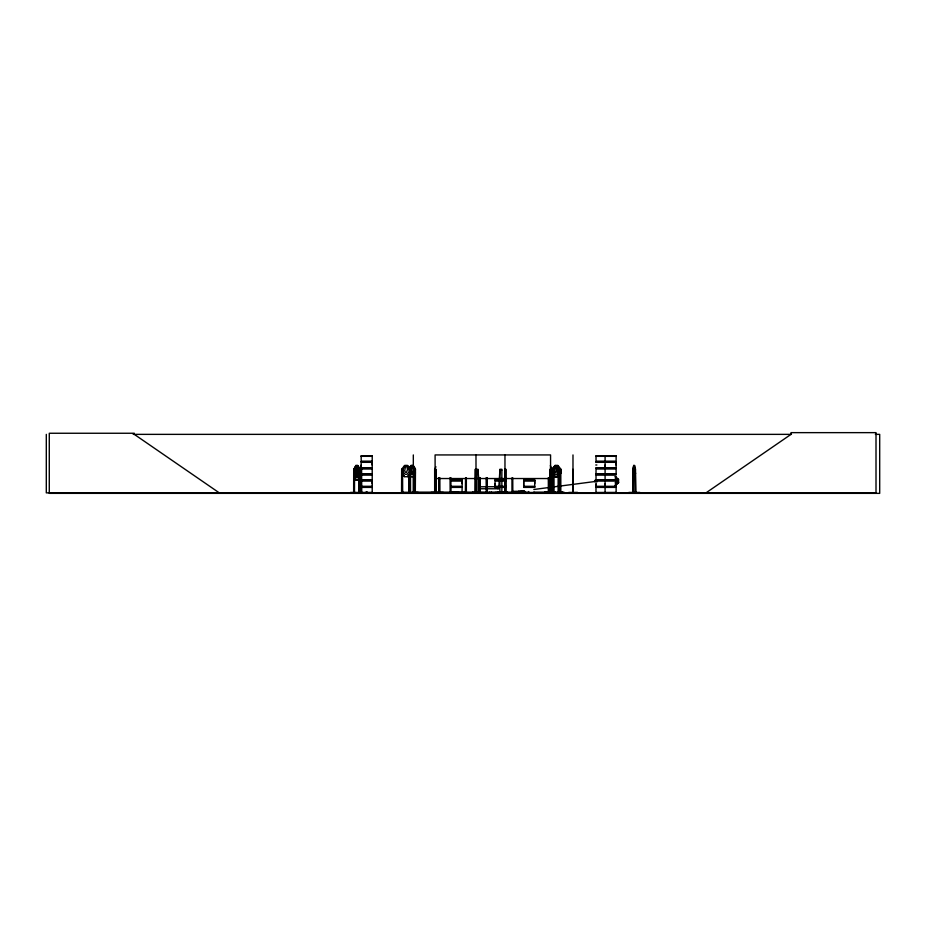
<?xml version="1.0" encoding="UTF-8"?>
<svg xmlns="http://www.w3.org/2000/svg" width="926" height="926" viewBox="0 0 926 926"><rect width="100%" height="100%" fill="white"/><g stroke="black" fill="none" stroke-linecap="round" stroke-linejoin="round"><path stroke-width="1.39" d="M372.217 467.746L361.175 467.746L361.186 465.037M372.206 483.603L372.206 480.883M372.206 465.037L372.206 462.329M462.12 483.603L462.12 480.883L451.089 480.883M500.549 486.312L495.028 486.312L495.04 483.603M523.699 486.312L523.699 480.883M534.719 483.603L534.719 480.883L523.688 480.883L523.688 486.312L534.73 486.312L534.73 480.883M596.031 486.312L596.031 483.603L596.02 486.312L616.126 486.312M605.095 483.603L605.095 486.312L605.083 480.883M605.095 465.037L605.095 467.746L605.083 462.329M616.114 465.037L616.114 462.329L596.02 462.329M409.049 492.852L408.979 492.007M568.714 492.424L577.569 492.389M354.589 469.077L354.473 492.863L354.531 492.007L353.639 492.007M408.563 492.007L410.531 492.007L410.531 492.863L410.519 468.95M410.45 469.146L409.581 469.007M413.621 469.146L413.621 492.863M553.03 469.1L552.151 469.274L552.151 491.486M560.172 469.077L560.82 469.274L560.82 491.486M628.8 492.424L639.912 492.424M372.229 474.077L361.071 474.193L372.229 474.355M361.128 492.007L361.152 492.644M451.02 492.817L450.858 477.596M523.641 492.829L534.742 492.644M595.916 474.193L616.126 474.297M595.95 492.817L596.02 487.4L616.126 487.4L616.126 492.632L595.927 492.69M356.603 466.079L355.954 470.917L357.262 472.364L357.934 469.274L357.262 466.079L356.533 466.079M411.769 466.079L411.063 470.917L411.769 472.364L413.227 470.917M431.007 492.424L443.357 492.424M635.525 492.863L635.525 469.239L634.565 465.489L633.673 465.489L632.794 472.978L633.766 476.716L634.657 476.716L635.525 472.978L634.565 476.716M633.766 465.489L633.164 469.274M355.954 465.593L354.959 472.075L356.29 474.297L357.61 474.297L358.906 472.075L357.922 465.593L355.885 465.593L353.975 469.274L353.859 492.863M358.026 468.903L355.92 468.903L354.959 472.677L354.959 475.489L356.29 477.712L357.61 477.712L358.906 475.489L357.922 468.996L360.04 472.642L357.922 468.996M549.512 493.315L562.661 493.315M372.206 487.4L372.217 492.632L350.468 492.748L370.215 492.806M550.715 475.478L551.387 472.943L550.808 475.478M481.115 492.794L473.996 492.748L473.962 492.134M553.574 469.274L555.033 465.593L557.938 465.593L559.373 469.274L559.373 472.075M505.654 492.806L505.735 469.274M402.625 469.181L401.768 469.274M449.874 492.748L449.967 492.007M465.373 492.412L465.558 477.793M434.85 492.863L434.838 469.239L435.926 466.739M605.083 487.4L605.083 492.505M556.873 477.121L558.968 473.475L556.908 477.214L554.929 477.121L556.977 477.214M355.92 465.489L353.836 469.239L353.906 476.392L355.989 480.131L358.026 480.131M355.989 468.903L354.045 472.677M357.853 476.624L359.971 472.978L357.887 476.716L355.85 476.716M355.954 480.038L358.003 480.038L359.971 476.358M357.957 480.131L360.04 476.392L359.971 469.239L357.887 465.489L355.85 465.489M408.76 469.239L410.959 465.489L413.262 465.489L415.461 469.239L415.311 492.863M408.829 469.274L411.028 465.489M413.158 476.624L415.461 472.978L413.193 476.716L410.959 476.716L409.859 474.853M407.556 476.624L410.45 472.943M552.127 469.274L555.033 465.593M557.938 476.624L560.843 472.943M596.749 479.957L596.749 482.168M595.233 482.018L594.492 481.057L595.233 480.096M615.165 485.467L618.499 482.562M615.2 485.56L618.591 482.608L618.545 479.61L615.2 476.659M706.006 492.863L791.012 434.363L791.012 432.639L876.008 432.639L876.008 492.863L46.3 492.863L46.3 434.363M495.063 492.806L507.807 492.794M495.341 492.806L507.795 492.424L495.04 492.482M615.165 483.997L618.591 482.608M401.56 492.806L401.652 469.239L404.604 465.489L407.602 465.489L410.588 469.227L410.554 472.978L407.602 476.716L404.604 476.716L401.652 472.978M615.165 482.562L618.07 481.578M354.531 469.262L353.697 469.274L353.639 492.863M402.567 469.262L402.66 492.863M521.083 491.15L523.919 490.78M533.851 489.484L596.275 481.346M513.374 492.852L513.247 491.521L524.776 491.301M133.205 434.363L791.452 434.363M875.359 434.363L879.7 434.363L879.7 493.361L49.286 493.361L49.286 433.252L134.293 433.252L134.293 434.363L219.288 492.863M361.163 455.789L372.229 455.789M596.008 455.789L616.126 455.789M361.186 456.333L372.206 456.333M596.031 456.333L616.114 456.333M372.217 461.241L361.175 461.241L361.175 456.009L372.229 456.009L372.206 461.241M361.094 461.611L372.298 461.611M595.939 461.611L616.195 461.611M361.094 461.947L372.298 461.947M595.939 461.947L616.195 461.947M595.765 464.991L596.865 464.991M413.227 465.593L410.994 465.593L409.975 472.075L411.422 474.297L412.869 474.297L414.304 472.075L413.227 465.593L415.461 469.239L414.512 469.274L414.651 492.863M411.711 466.079L412.498 466.079L413.227 469.274M556.294 466.565L555.565 466.565L554.929 469.76L555.565 472.862L556.885 471.403L556.213 466.565M596.02 467.746L616.126 467.746L616.126 462.329M361.094 468.128L372.298 468.128M595.939 468.128L616.195 468.128M361.094 468.463L372.298 468.463M595.939 468.463L616.195 468.463M361.175 468.845L372.217 468.845M359.404 468.95L359.219 492.863M361.568 468.938L361.638 492.863M359.971 469.239L359.056 469.274M360.943 469.239L360.966 492.863M361.591 469.227L360.804 469.274L360.804 492.863M551.514 472.978L551.421 469.239L551.445 492.863M504.971 469.274L505.816 469.274L505.827 492.863M550.646 469.274L549.789 469.274L549.836 493.361M551.19 469.274L551.792 492.863M558.251 469.436L558.297 493.361M572.986 469.274L573.287 492.863M357.332 469.482L356.603 469.482L355.954 472.677L356.603 475.779L357.934 474.32L357.262 469.482M553.47 469.47L553.47 493.361M553.829 469.76L552.903 469.725L554.963 465.986L553.042 469.76L553.065 493.361L552.996 492.505M558.251 469.76L559.119 469.76L559.119 493.361M476.045 470.13L478.013 470.13L479.552 488.766L498.72 488.766L499.89 470.13L501.857 470.13M360.943 472.978L361.082 469.274M632.794 472.978L633.778 476.624M361.186 473.927L372.206 473.927M596.031 473.927L616.114 473.927L616.126 468.845L596.02 468.845L596.02 474.066L616.126 474.077M361.163 474.552L372.229 474.54L372.206 479.795M616.126 474.575L596.008 474.54L596.031 479.795L616.126 479.795M361.186 474.888L372.206 474.888M596.031 474.888L616.114 474.888M353.975 476.358L356.024 480.038M435.093 478.534L550.565 478.534M361.175 479.795L372.217 479.795M451.089 479.795L462.132 479.795M495.028 479.795L500.549 479.795M501.985 479.795L506.071 479.795M523.688 479.795L534.73 479.795M361.094 480.177L372.298 480.177M451.008 480.177L462.201 480.177M494.959 480.177L500.549 480.177M502.008 480.177L506.152 480.177M523.607 480.177L534.8 480.177M595.939 480.177L616.195 480.177M361.094 480.513L372.298 480.513M451.008 480.513L462.201 480.513M494.959 480.513L500.549 480.513M502.008 480.513L506.152 480.513M523.607 480.513L534.8 480.513M595.939 480.513L616.195 480.513M615.165 479.668L618.07 480.617M361.175 480.883L372.217 480.883L372.206 486.312M500.549 480.883L495.028 480.883L495.028 486.312M501.985 480.883L506.071 480.883M596.02 480.883L616.126 480.883M361.175 486.312L372.217 486.312M451.089 486.312L462.132 486.312L462.132 480.883M501.985 486.312L506.071 486.312M361.094 486.682L372.298 486.682M451.008 486.682L462.201 486.682M479.552 486.798L500.549 486.682M502.008 486.682L506.152 486.682M523.607 486.682L534.8 486.682M595.939 486.682L616.195 486.682M361.094 487.018L372.298 487.018M451.008 487.018L462.201 487.018M494.959 487.018L500.549 487.018M502.008 487.018L506.152 487.018M523.607 487.018L534.8 487.018M595.939 487.018L616.195 487.018M361.175 487.4L372.217 487.4M451.089 487.4L462.132 487.4L462.028 492.863M495.028 487.4L500.549 487.4M501.985 487.4L506.071 487.4M523.688 487.4L534.73 487.4M513.247 491.521L517.125 491.521L517.102 492.863M358.987 492.007L359.89 492.007M360.746 492.007L361.638 492.007M401.676 492.007L402.66 492.007M525.1 492.134L413.112 492.134L413.112 492.863M533.689 492.134L563.957 492.134L563.957 492.863M633.511 492.007L632.863 492.863M635.849 492.007L635.201 492.863L635.259 469.274L635.803 492.863M402.66 492.25L418.274 492.424M450.95 492.25L457.826 492.25L457.826 492.863M516.824 492.377L519.613 492.863M522.519 492.377L525.459 492.863M526.072 492.377L529.093 492.377M555.797 493.361L555.774 492.377L542.242 492.863M350.468 492.424L372.206 492.482M451.101 492.482L462.12 492.482M512.888 492.424L516.639 492.863M523.699 492.482L534.719 492.482M555.797 492.424L544.314 492.424L558.517 492.748M558.297 492.505L559.177 492.505M596.031 492.482L616.114 492.482M451.078 492.644L462.143 492.632M481.207 492.863L473.985 492.389L489.217 492.794M518.317 491.15L524.764 491.521L524.764 492.863M552.949 468.95L552.949 491.486M409.709 468.95L409.512 492.863M513.004 492.806L512.9 492.134M458.891 492.389L458.625 492.863M549.535 492.377L549.697 492.007M549.951 492.806L549.986 492.007M615.165 478.198L618.591 479.61L615.165 476.751M436.019 492.806L435.938 469.274L434.653 469.274L434.664 492.863M552.127 472.943L555.033 476.624M401.745 472.943L404.65 476.624M409.547 474.17L411.028 476.716M357.853 465.593L359.832 469.274L359.797 492.863M355.954 476.624L353.975 472.943L355.92 476.716M558.957 493.361L558.968 469.725L556.977 465.986L554.894 465.986L553.945 472.573L555.253 474.795L556.561 474.795L557.846 472.573L556.873 466.079L558.91 469.76M556.954 466.079L557.614 468.209M550.368 465.489L551.479 469.274M633.257 472.075L634.403 474.297L634.542 465.593L633.685 465.593L633.257 469.274L633.187 492.863M550.519 466.82L550.866 469.274M635.618 492.007L635.664 492.863M633.477 492.007L633.477 492.863L633.453 472.04M633.025 468.961L633.048 492.863M618.024 480.617L618.024 481.578M605.083 456.009L605.095 461.241M605.095 468.845L605.083 474.066M605.083 474.575L605.095 479.795M572.986 454.932L572.986 492.863M572.893 492.007L572.893 492.863M562.464 492.134L562.337 493.361M560.01 468.973L560.022 491.486M558.76 492.505L558.714 493.361M558.586 473.927L558.517 493.361M553.829 473.927L553.887 493.361M553.655 492.505L553.655 493.361M553.285 473.927L553.227 493.361M551.595 492.007L551.502 492.863M551.19 472.04L551.19 491.486M550.727 492.007L550.727 492.863M550.565 492.863L550.565 454.932L435.093 454.932L435.151 492.863M550.449 492.007L550.461 492.863M548.979 492.007L548.979 492.863L548.933 477.596M548.643 477.596L548.771 492.863M548.562 492.007L548.47 492.863M548.354 477.596L548.319 492.863M541.814 492.863L539.731 492.863M539.268 492.863L538.596 492.863M538.11 492.863L533.526 492.863M531.408 492.863L529.336 492.863M528.642 491.521L528.526 492.863M522.299 492.863L520.435 492.863M512.761 477.793L512.819 492.863M512.668 492.007L512.668 492.863M511.962 477.793L511.962 492.863L511.87 492.007M505.249 492.007L505.202 492.863M505.052 469.274L505.075 492.863M504.971 454.932L504.959 492.863M504.716 492.007L504.693 492.863M504.438 492.007L504.52 492.863M504.346 492.25L504.346 492.863M503.466 492.134L503.466 492.863M501.857 492.863L501.857 469.274L499.89 469.274L499.89 492.863M498.848 492.25L498.848 492.863M498.72 492.007L498.674 492.863M498.593 492.007L498.489 492.863M498.234 492.007L498.234 492.863M498.107 492.007L498.211 492.863M497.98 486.798L497.98 488.766M497.933 492.007L497.852 492.863M491.532 492.134L491.532 492.863M489.808 492.134L489.808 492.863M487.273 492.007L487.273 492.863M487.192 477.596L487.134 492.863M486.937 492.007L486.949 492.863M486.474 477.596L486.578 492.863M486.335 477.596L486.393 492.863M486.254 492.007L486.196 492.863M480.119 477.596L480.108 492.863L479.981 477.596M479.876 492.007L479.714 492.863M479.518 492.007L479.518 492.863L479.402 477.596M479.263 477.596L479.182 492.863M478.013 492.863L478.013 469.274L475.281 469.274L475.2 492.863M476.126 469.274L476.068 492.863L475.976 454.932M475.848 492.007L475.848 492.863M475.559 492.007L475.536 492.863M475.432 469.274L475.351 492.863M472.48 492.134L472.48 492.863M466.449 492.007L466.449 492.863M466.357 477.793L466.357 492.863M465.651 492.007L465.651 492.863M463.752 492.134L463.752 492.863M458.011 492.007L457.919 492.863M450.765 492.007L450.765 492.863M450.059 477.596L450.152 492.863M439.711 477.596L439.711 492.863M439.456 477.596L439.514 492.863M439.271 477.596L439.225 492.863M439.017 477.596L439.017 492.863L438.993 492.007M435.787 469.274L435.868 492.863M435.66 492.007L435.683 492.863M435.37 492.007L435.405 492.863L435.243 469.274M415.114 469.274L415.114 492.863M414.987 492.007L414.964 492.863M414.744 468.961L414.825 492.863M414.443 492.007L414.443 492.863M413.471 492.134L413.471 492.863M413.32 454.932L413.309 492.863M409.732 492.007L409.732 492.863M409.442 474.818L409.304 492.863M409.234 492.007L409.107 492.863M408.841 474.818L408.783 492.863L408.644 474.818M402.474 492.007L402.474 492.863M401.861 492.007L401.861 492.863M372.206 467.746L372.217 462.329L361.175 462.329L361.175 467.746M372.206 468.845L372.217 474.066M366.939 492.007L366.904 492.863M366.777 492.007L366.719 492.863M366.615 492.007L366.488 492.863M366.395 492.007L366.326 492.863M366.198 492.007L366.106 492.863M361.348 469.274L361.406 492.863M359.601 476.207L359.601 492.863M359.496 492.007L359.462 492.863M359.056 476.207L358.987 492.863M354.241 476.207L354.299 492.863M354.021 492.007L354.114 492.863M633.963 466.079L634.252 472.364L633.963 466.079M355.549 471.427L356.603 474.251L355.503 477.168L356.938 474.772L358.304 477.214L357.297 474.239L358.35 471.427L356.973 473.684L355.549 471.427M405.6 466.079L404.662 470.917L405.6 472.364L406.572 472.364L407.556 469.274L406.572 466.079L405.6 466.079M404.65 465.593L403.192 469.274L403.192 472.075L405.137 474.297L407.081 474.297L408.991 472.075L408.991 469.274L407.556 465.593L404.65 465.593M554.987 465.489L552.035 469.239L552.035 472.978L554.987 476.716L557.984 476.716L560.936 472.978L560.936 469.239L557.984 465.489L554.987 465.489M616.126 456.009L596.008 456.009L596.031 461.241L616.126 461.241L616.126 456.009M553.042 473.441L554.963 477.214L553.042 473.441M615.79 476.705L615.651 477.503L615.79 476.705M615.79 484.576L615.651 485.374L615.79 484.576"/></g></svg>
